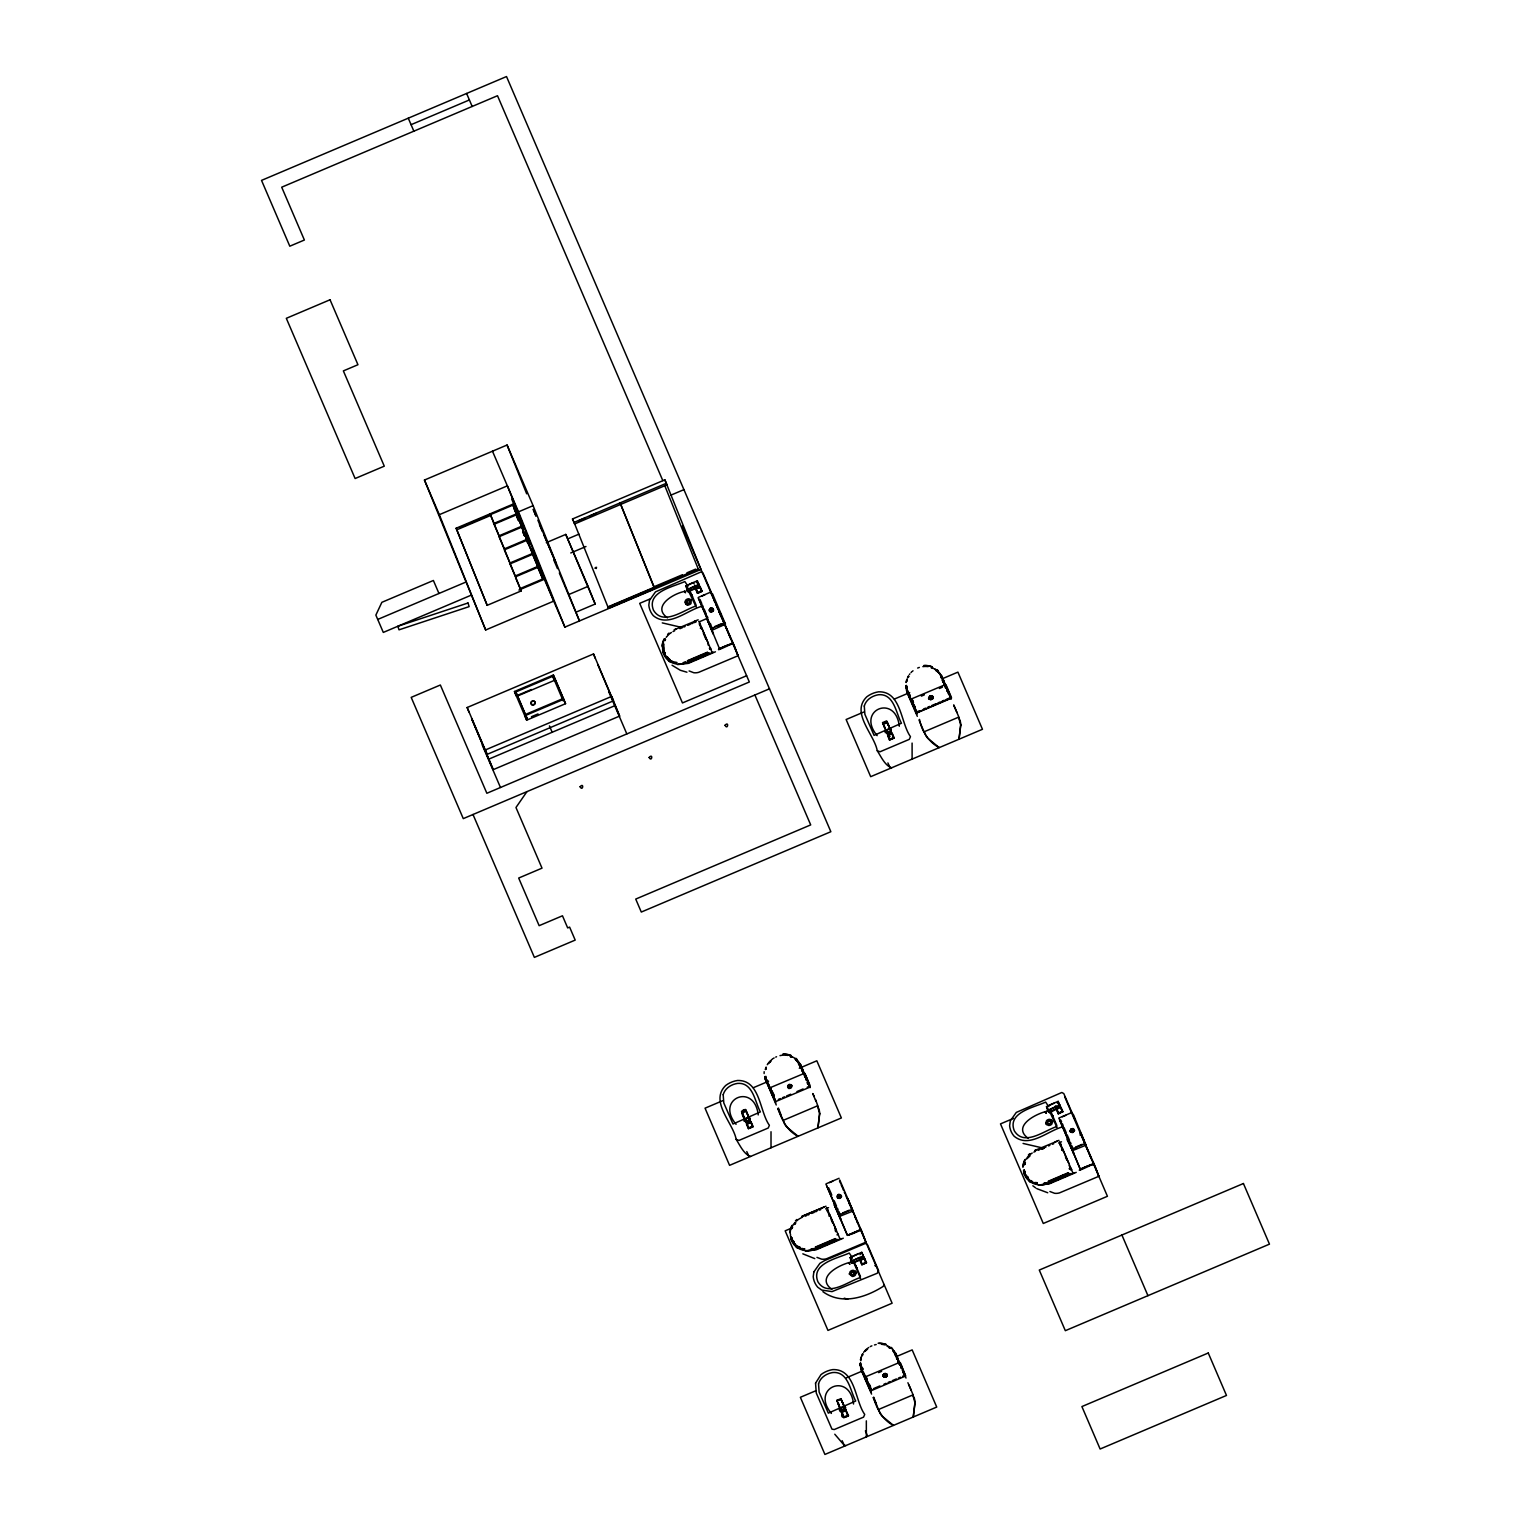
<?xml version="1.0" encoding="UTF-8"?>
<svg xmlns="http://www.w3.org/2000/svg" width="1531" height="1531" viewBox="0 0 1531 1531"><rect width="100%" height="100%" fill="white"/><g stroke="black" fill="none" stroke-linecap="round" stroke-linejoin="round"><path stroke-width="1.5" d="M791.68 1087.067L790.073 1088.33L788.14 1087.68A2.277 2.029 -21.9 0 1 787.7 1086.627L788.561 1084.809A2.086 1.875 -21.9 0 1 789.556 1084.388L791.489 1085.02A2.277 2.029 -21.9 0 1 791.929 1086.072L791.604 1085.402M883.234 1376.426L883.176 1376.312A2.277 2.029 -21.9 0 1 883.023 1375.737L883.904 1373.919A2.086 1.875 -21.9 0 1 885.052 1373.479L886.832 1374.13A2.277 2.029 -21.9 0 1 887.272 1375.182L887.157 1375.757A2.086 1.856 -21.9 0 0 887.253 1375.106M932.934 696.969L932.934 697.447A2.086 1.856 -21.9 0 0 932.609 696.739C934.063 694.634 928.915 702.27 930.14 695.859M713.331 610.601L709.925 611.577L711.571 611.96A2.277 2.029 -21.9 0 0 712.738 611.462L713.523 610.352A2.086 1.856 -21.9 0 0 713.503 609.682L712.929 608.572M841.552 1196.706A2.048 1.837 -21.9 0 0 841.418 1196.036L841.112 1195.424M1074.398 1130.471L1074.111 1131.198M712.929 609.663C715.302 607.807 705.351 610.065 712.566 611.137C713.81 605.855 707.418 610.678 710.595 608.4M764.122 1073.537L764.16 1071.7M791.316 1086.321C793.364 1087.89 782.705 1085.154 791.259 1085.709M838.739 1194.697L837.534 1196.898L838.969 1198.027L840.997 1195.998L838.376 1194.754L840.519 1194.735M932.36 697.332L931.556 696.127L932.379 697.103M1073.461 1129.974C1074.532 1130.892 1073.231 1127.792 1070.781 1129.744C1075.106 1136.366 1070.207 1124.443 1074.379 1130.05A2.048 1.837 -21.9 0 1 1074.513 1130.854M772.39 1090.971L772.313 1091.947M886.774 1374.245L886.43 1373.919A2.698 2.354 -21.9 0 1 883.942 1375.527L883.062 1375.163A2.622 2.335 -21.9 0 0 886.181 1374.398L887.234 1375.737M840.787 1196.094L840.787 1196.515M662.1 646.752L662.119 646.044A19.061 17.013 -21.9 0 1 664.148 639.02M789.939 1233.182L789.958 1232.455A19.061 17.013 -21.9 0 1 792.005 1225.451M1022.899 1167.311L1022.919 1166.584A19.061 17.013 -21.9 0 1 1024.966 1159.579M840.002 1400.138L838.261 1399.927M851.025 1262.022L851.064 1260.97L852.001 1261.85M1047.281 1111.008L1048.792 1111.812M1047.529 1111.066L1048.735 1110.205A27.367 12.344 -23.2 0 1 1055.28 1106.99L1059.72 1104.999C1060.734 1106.569 1055.739 1109.343 1055.452 1106.951A33.72 15.195 -23.2 0 0 1048.046 1110.358L1048.505 1110.721M686.424 602.238L686.941 600.918M687.744 590.258L686.673 589.473M690.213 601.511L689.964 603.195M849.361 1274.003L850.126 1271.668A3.655 3.253 -21.9 0 1 853.36 1270.347L855.58 1271.362M851.332 1272.433L851.408 1274.883M851.083 1274.117L851.504 1272.873A1.99 1.78 -21.9 0 1 853.245 1272.127L854.126 1272.414M852.403 1262.405L851.6 1262.443M854.604 1273.007L854.279 1274.347A2.105 1.875 -21.9 0 1 852.423 1275.132L850.892 1273.677M856.173 1272.739L855.389 1275.074A3.655 3.253 -21.9 0 1 852.174 1276.433L849.341 1273.964M1045.769 1123.046L1046.534 1120.711A3.655 3.253 -21.9 0 1 1049.768 1119.352L1052.601 1121.821M1047.491 1123.18L1047.912 1121.917A1.99 1.78 -21.9 0 1 1049.673 1121.19L1051.165 1122.931M1052.582 1121.783L1051.797 1124.118A3.655 3.253 -21.9 0 1 1048.563 1125.438L1046.362 1124.424M675.783 662.349L673.927 661.947M885.645 1377.268L887.042 1376.139L883.923 1377.173A2.163 1.933 -21.9 0 1 883.33 1376.025L884.382 1373.785L886.526 1373.977M932.207 698.193C933.738 700.49 926.389 696.299 931.747 696.72A2.603 2.335 -21.9 0 1 929.528 697.619L930.542 696.05L932.341 697.103M884.822 1374.36L885.856 1373.862M931.633 696.796L930.14 696.107L929.642 697.715A2.698 2.354 -21.9 0 0 932.302 696.069L932.417 696.318A2.277 2.029 -21.9 0 1 933.03 697.409M663.555 646.293L664.454 654.675M711.437 608.151L712.834 608.419L710.824 608.305M839.16 1194.601L840.481 1194.792M841.246 1197.089L840.596 1197.893A2.277 2.029 -21.9 0 1 839.409 1198.39L840.596 1196.917M709.599 609.319L709.255 610.142A2.086 1.875 -21.9 0 0 709.638 611.309L710.212 611.615M789.919 1087.067C791.412 1089.536 786.934 1084.924 791.01 1084.733A2.698 2.354 -21.9 0 1 787.604 1086.264M930.465 696.318L929.26 697.562L931.594 696.088M1073.671 1129.821L1071.489 1128.806L1070.054 1130.701A2.086 1.875 -21.9 0 0 1070.456 1131.868L1072.37 1132.519A2.277 2.029 -21.9 0 0 1073.537 1132.021L1072.14 1132.27L1073.748 1130.548M789.537 1087.622L788.465 1085.422L791.221 1085.67M886.621 1375.106L885.339 1376.771L883.559 1376.139L886.047 1376.79L886.87 1375.336L885.09 1376.809L883.502 1375.489L884.669 1373.919L886.43 1374.494M594.908 568.135C599.099 569.264 593.301 567.274 596.612 567.331M788.35 1087.89L788.446 1085.077L791.087 1084.809M839.218 1197.548L840.079 1197.433M1072.236 1131.62L1073.614 1130.758M789.192 1087.527L788.637 1085.249L791.163 1085.46M930.159 696.165L928.877 697.811L929.642 696.127A2.086 1.875 -21.9 0 1 930.81 695.686L931.862 695.84L930.216 695.954M885.511 1373.479L883.464 1375.584L885.243 1373.843M839.084 1197.682C835.256 1197.165 840.117 1192.783 840.787 1195.883M1073.384 1131.16L1070.571 1130.835L1071.815 1131.868M788.522 1087.201C791.699 1083.125 789.154 1084.752 788.695 1086.091M883.521 1375.049L884.88 1373.728L884.019 1375.202M840.959 1220.379L834.376 1204.859L841.246 1219.958M1073.92 1154.527L1067.585 1138.681M711.303 611.845L711.417 610.869A2.718 2.43 -21.9 0 0 710.499 608.879L712.393 608.687M1058.974 1118.185L1080.216 1169.186L1093.842 1163.426M709.37 609.568L709.791 611.386M840.136 1194.984L837.419 1195.577L838.184 1198.027M884.478 1374.206L883.368 1374.742M1070.743 1129.208L1070.303 1131.352M841.151 1197.07L837.916 1198.103L839.084 1198.409M712.374 610.907L710.671 611.252L712.929 610.084M919.519 719.398C921.509 730.689 928.59 742.095 939.211 747.606L927.748 738.267A86.348 38.926 -23.2 0 1 925.623 735.148L924.418 731.665L958.865 717.063L953.66 704.93L956.99 712.508M771.012 1131.734L771.012 1147.772M912.093 743.071L912.112 759.108M866.335 1420.845L866.355 1436.882M810.071 1087.201L807.698 1081.422M865.972 1378.78L871.445 1390.588L905.701 1375.986L900.898 1364.178M790.092 1088.216L791.049 1087.795M932.073 699.169L930.006 699.533L931.192 699.533M884.038 1377.096L885.932 1377.211M1074.169 1129.534L1071.987 1128.959M931.001 699.648L932.8 698.347M805.555 1075.068L810.243 1087.01L775.911 1101.497L770.667 1089.861M712.451 593.722L725.503 624.131L712.432 630.083L698.921 599.042M826.625 1185.74L839.734 1216.322L853.092 1211.002L839.734 1179.923M839.045 1194.295A2.277 2.029 -21.9 0 0 837.859 1194.792L837.093 1196.687A2.086 1.875 -21.9 0 0 837.495 1197.74L837.974 1198.027M714.116 600.592L714.192 599.08M744.315 1121.457A3.655 3.253 -21.9 0 1 744.104 1119.85L744.774 1118.319M839.677 1408.156L839.466 1408.998A3.655 3.253 -21.9 0 0 840.691 1411.869L841.438 1412.252M841.246 1409.113L842.662 1411.41L845.016 1410.089A2.239 1.99 -21.9 0 0 844.021 1407.735L842.969 1407.563L844.021 1407.735M780.81 1114.472L778.437 1108.08M919.021 720.029L924.112 731.99M883.253 1375.029L883.904 1377.154L886.506 1375.891M711.264 608.496L709.772 609.95L710.939 611.309M685.008 601.702L685.735 600.152A3.655 3.253 -21.9 0 1 688.95 598.793L691.189 599.865M1048.352 1124.098L1048.831 1124.175A1.99 1.78 -21.9 0 0 1050.591 1123.314L1050.993 1122.491M1050.955 1122.988L1050.687 1121.304M777.882 1108.482C781.633 1119.161 786.972 1130.969 798.129 1136.289L786.666 1126.931A86.348 38.926 -23.2 0 1 784.523 1123.831L783.317 1120.328L817.765 1105.726L815.545 1099.507M873.416 1397.554C876.785 1408.635 882.488 1419.964 893.472 1425.399L881.99 1416.041A86.348 38.926 -23.2 0 1 879.866 1412.941L878.66 1409.439L913.108 1394.837L907.902 1382.723M887.176 730.727L888.42 733.636L890.774 732.296A2.239 1.99 -21.9 0 0 890.506 730.536M746.095 1119.41L747.339 1122.3L749.692 1120.979A2.239 1.99 -21.9 0 0 748.678 1118.644L747.74 1118.472M841.418 1408.501L841.093 1409.4A1.99 1.78 -21.9 0 0 841.782 1411.104M883.578 1374.915L883.731 1374.723A2.086 1.856 -21.9 0 0 883.31 1375.623M838.701 1197.663L837.993 1196.859M929.681 699.38L929.24 699.016A2.163 1.933 -21.9 0 1 929.087 698.232A2.086 1.856 -21.9 0 1 929.413 697.103M883.923 1377.173L883.54 1375.891M709.944 609.242L710.728 611.252L710.518 608.668M928.781 697.964L929.642 699.208M837.648 1196.744C838.873 1194.142 836.251 1198.027 838.969 1197.759M1073.116 1131.505L1070.877 1130.777M1073.537 1129.514C1069.174 1127.409 1071.566 1133.017 1070.667 1131.084M1070.839 1129.763L1073.097 1129.189M713.408 633.547L706.729 618.39L713.121 633.968M885.875 729.655L885.224 731.225A3.655 3.253 -21.9 0 0 885.396 732.775M837.84 1195.615L838.51 1194.678M889.186 735.588L890.066 736.488M690.041 602.353L689.792 602.755A1.99 1.78 -21.9 0 1 688.031 603.482L686.826 602.946M1051.032 1123.352L1050.764 1123.754A1.99 1.78 -21.9 0 1 1049.022 1124.481L1048.831 1124.041M526.951 791.623L515.966 807.507L542.012 868.154L518.684 878.048L539.142 925.681L562.47 915.787L567.676 927.92L569.609 927.097L575.197 940.091L534.376 957.392L473.002 814.492M1080.101 1135.141L1080.503 1133.61M873.761 1397.191L878.411 1409.611M706.614 617.72L719.608 649.01M834.452 1204.151L847.275 1235.058L851.293 1234.273L861.207 1230.082L847.485 1198.658M1059.643 1120.06L1072.772 1150.527L1086.053 1145.15L1073.25 1114.281M931.881 696.816L931.881 696.816A2.718 2.43 -21.9 0 1 928.743 697.619M708.126 645.01L708.145 643.9M790.838 1085.345L790.915 1084.58M839.562 1197.682L839.428 1197.644A2.718 2.43 -21.9 0 0 838.356 1195.309L839.466 1194.888M1071.011 1129.591L1071.336 1129.323A2.718 2.43 -21.9 0 1 1072.332 1131.639L1072.523 1131.83M711.724 628.342L724.814 622.83M777.92 1108.693L783.106 1120.022M807.622 1084.082L807.392 1082.666M709.159 652.838L706.269 654.215M837.017 1239.268L834.873 1240.263M1069.978 1173.397L1067.834 1174.392M667.593 634.389L669.047 633.049M795.45 1220.819L796.905 1219.48M1028.392 1154.948L1029.865 1153.609M1037.138 1182.64L1034.726 1182.506M851.81 1260.09L850.604 1259.802L852.097 1258.826M931.728 698.71L929.279 697.811L931.078 698.882M1066.992 1139.466L1074.207 1154.087M1070.877 1132.079L1072.006 1132.423M884.861 723.455L886.487 723.34M1080.427 1169.569L1067.662 1138.892M950.981 698.691L949.986 695.552M687.706 587.33C683.974 595.693 695.572 586.813 699.533 585.99L697.37 580.823L693.16 582.565A33.72 15.195 -23.2 0 0 685.677 586.182L687.725 590.354M1048.046 1110.358L1046.477 1106.741A33.72 15.195 -23.2 0 1 1053.96 1103.124L1058.17 1101.382L1062.284 1111.391L1058.38 1113.056L1056.734 1108.98L1049.558 1112.807L1047.548 1108.501M1048.544 1112.367L1060.332 1106.549M850.604 1259.802L852.135 1263.324L863.924 1257.506L861.762 1252.339L857.551 1254.08A33.72 15.195 -23.2 0 0 850.069 1257.678L851.982 1261.64M712.164 652.531L699.016 621.375M840.002 1238.943L826.74 1207.768M1072.963 1173.09L1059.586 1141.935M699.323 585.435L695.323 587.617L694.481 586.43A27.367 12.344 -23.2 0 0 688.031 589.588L687.4 589.913M863.714 1256.951L859.714 1259.114L858.872 1257.946A27.367 12.344 -23.2 0 0 852.423 1261.104L851.619 1261.314A33.72 15.195 -23.2 0 1 859.102 1257.697L863.312 1255.956M696.509 582.603L697.37 580.823M1057.328 1103.162L1058.17 1101.382M706.71 618.581L699.227 621.854M860.02 1254.616L861.762 1252.339M842.854 1409.305L841.725 1410.549L842.835 1410.797M700.356 628.342L701.581 628.476M828.979 1216.092L829.037 1214.638M835.658 1231.632L835.237 1230.159M852.384 1209.279L839.581 1214.772M1085.345 1143.427L1072.542 1148.901M694.155 583.809L693.084 582.775A27.367 12.344 -23.2 0 0 686.481 585.971L685.677 586.182M698.021 582.469L701.485 590.832L697.581 592.497L695.935 588.421L687.744 591.827M694.232 621.375L698.155 619.806M707.303 654.675L688.127 662.866M825.994 1206.217L801.957 1216.284M1055.05 1141.935L1058.954 1140.365M675.956 629.069L674.118 629.853L696.241 620.687M1034.918 1150.413L1057.041 1141.246M835.141 1241.086L815.985 1249.277L807.411 1250.693A18.87 16.841 -21.9 0 1 790.8 1238.043M1068.102 1175.234L1048.946 1183.425M698.423 597.358L711.245 591.885M707.456 652.168L687.4 660.722M707.628 652.55L687.553 661.105M690.06 661.966L713.255 652.129M715.436 651.804L688.318 663.382L677.525 664.588M826.262 1183.769L839.084 1178.296M802.033 1216.399L824.08 1207.098M1059.222 1117.917L1072.044 1112.444M1034.994 1150.527L1036.812 1149.743M835.294 1238.579L815.258 1247.133M835.467 1238.962L815.411 1247.535M841.093 1238.541L815.889 1249.239M843.275 1238.215L816.176 1249.794L805.363 1251.018M1068.255 1172.727L1048.218 1181.281M1068.427 1173.11L1048.371 1181.664M1074.054 1172.689L1048.85 1183.367L1040.372 1184.841A18.87 16.841 -21.9 0 1 1023.512 1170.603M1076.236 1172.363L1049.137 1183.941L1038.324 1185.147M411.074 124.681L469.385 99.955M485.671 629.987L439.32 514.684L507.373 485.844L553.724 601.128L485.671 629.987L424.451 480.045L507.067 445.023L533.113 505.651L579.464 620.935L559.332 572.958M487.183 605.338L456.812 529.803L490.839 515.373L490.169 513.823L521.21 590.909L487.183 605.338L456.142 528.233L514.473 503.508L512.617 499.183M460.41 527.372L513.038 505.058L542.759 579.005L520.827 588.287M573.111 520.502L572.498 518.971L664.856 479.835L700.968 569.436L564.882 627.117L518.531 511.832L533.113 505.651M494.341 524.176L516.885 514.627M499.336 536.615L521.899 527.066M504.618 549.744L527.162 540.175M573.991 522.435L666.349 483.298M578.584 520.751L585.186 517.956M589.569 516.081L596.171 513.287M620.151 503.125L654.005 586.775M546.318 542.644L565.762 534.415L588.076 586.373L595.176 604.037L575.733 612.285M377.717 619.443L465.213 582.354M568.001 538.778L578.948 534.147M670.731 495.221L683.936 489.633M510.263 563.81L532.826 554.241M471.012 595.253L383.305 632.418L375.861 615.098L381.87 602.315L433.388 580.479L438.957 593.473M570.776 552.959L585.971 546.51M515.488 576.823L538.051 567.255M518.913 590.047L544.845 579.043M568.633 594.602L588.076 586.373M682.482 574.718L653.871 586.832L654.617 588.574L608.439 608.132L607.903 606.888L654.081 587.33M686.883 572.843L695.686 569.111M698.251 569.054L608.056 607.271L573.819 521.746M650.388 598.812L639.69 603.348L682.462 702.94L746.63 675.726M686.06 591.196C674.98 592.44 650.886 606.18 667.497 617.873M695.533 588.803L700.222 586.813L702.117 591.272L697.428 593.263L695.629 589.071L700.222 586.813M701.696 596.152L704.911 594.793M702.365 606.18C687.285 609.778 668.683 628.38 653.316 615.673A23.214 20.726 -21.9 0 1 648.819 605.185L649.488 600.343L655.498 591.865L701.007 571.924L702.997 573.015L713.255 596.899M468.926 711.934L467.146 707.513L593.511 653.948L615.347 705.485L619.615 716.087L493.231 769.653L471.625 718.632L493.231 769.653M514.473 691.495L553.361 675.018L565.551 703.686L526.664 720.163L514.473 691.495L516.253 695.916L531.372 689.505M515.813 691.955L527.123 718.556L515.813 691.955L552.748 676.3L563.178 700.834M517.459 696.031L554.394 680.376L552.748 676.3M679.936 628.686L682.539 627.576M683.84 627.04L685.142 626.485M687.744 625.375L690.347 624.265M691.668 623.71L692.969 623.155M694.27 622.619L695.973 622.045M699.112 623.883L700.069 623.481L699.552 624.992M714.766 626.562L721.178 623.844M718.46 626.466L724.297 623.997L723.761 622.677M525.477 714.46L562.432 698.806M563.772 699.265L524.884 715.743L526.664 720.163M531.468 716.699L537.993 713.944M709.351 648.302L710.499 647.804M709.791 649.393L710.958 648.914M687.821 661.048L689.122 660.493M688.031 661.947L690.634 660.856M693.237 659.746L694.538 659.191M695.84 658.636L702.365 655.88M703.667 655.325L704.968 654.77M719.436 612.285L733.158 643.135C702.117 658.464 729.349 641.527 733.751 644.589M487.145 754.362L613.529 700.796L611.749 696.375L485.365 749.941L487.145 754.362L467.146 707.513M488.982 759.051L615.347 705.485M736.526 651.651L738.038 655.746L698.729 672.32A11.253 10.047 -21.9 0 1 693.754 672.721L689.103 670.942M769.481 688.816L463.281 818.626L411.188 697.37L440.354 685.008L486.858 793.269L749.329 682.003L682.367 526.128M863.656 712.087L846.126 719.513L870.68 776.676L982.462 729.292L957.908 672.128L942.579 678.635M894.353 699.074L909.701 692.567M911.309 698.997L945.469 684.568M921.375 696.127L924.38 694.844M939.383 688.491L942.388 687.208M883.406 724.527L882.583 722.613L886.64 720.89L890.009 728.775L885.932 730.498L883.33 724.316L884.612 727.321M917.375 711.647L919.442 710.767M923.557 709.025L925.623 708.145M927.69 707.284L929.757 706.403M931.805 705.523L935.939 703.782M938.005 702.901L940.053 702.04M942.12 701.16L944.187 700.279M946.254 699.418L950.368 697.658L949.852 696.337M891.004 731.11C890.851 735.186 882.315 732.966 891.042 731.091L890.353 729.579M890.449 729.962L893.568 737.54L889.607 739.224L887.655 734.363L891.635 732.679L887.827 723.608M887.597 735.55L892.305 733.54L894.2 737.98L889.492 739.99L887.712 735.799M722.575 1100.751L705.045 1108.176L729.579 1165.34L841.38 1117.955L816.827 1060.792L799.297 1068.236M753.252 1087.737L768.6 1081.25M770.227 1087.68L804.636 1073.212M749.271 1118.262C750.63 1130.222 735.339 1109.65 745.559 1109.554L747.434 1113.917M749.348 1118.644L752.486 1126.204L748.525 1127.888L742.229 1112.98L746.209 1111.295L747.855 1115.18M778.341 1099.449L780.408 1098.569M782.475 1097.708L784.542 1096.828M786.59 1095.947L790.723 1094.206M796.905 1091.584L803.105 1088.962M807.22 1087.201L809.287 1086.34M746.573 1123.046L750.534 1121.362L747.779 1114.951M746.516 1124.213L751.223 1122.223L753.118 1126.663L748.41 1128.653L746.611 1124.481L751.223 1122.223M829.553 1182.583L832.749 1181.224M1013.331 1118.453L1000.489 1123.888L1043.281 1223.48L1107.43 1196.285L1064.657 1096.694M1048.926 1110.874C1038.152 1112.444 1010.843 1125.725 1028.296 1138.432M805.172 1216.207L806.473 1215.652M807.775 1215.097L809.076 1214.561M811.679 1213.451L814.281 1212.341M815.602 1211.787L816.903 1211.232M819.506 1210.141L820.807 1209.586M826.951 1210.313L827.907 1209.911L827.391 1211.404M1058.246 1113.822L1062.82 1111.563L1058.246 1113.822L1056.333 1109.363L1061.021 1107.372L1062.916 1111.831M791.604 1228.111L785.173 1230.828L827.965 1330.42L892.114 1303.225L854.91 1216.628M1062.514 1116.711L1065.71 1115.353M842.605 1212.992L849.016 1210.275M1063.165 1126.739C1048.084 1130.337 1029.483 1148.939 1014.134 1136.232A23.214 20.726 -21.9 0 1 1009.618 1125.744L1010.288 1120.903L1016.297 1112.425L1061.806 1092.483L1063.796 1093.574L1074.992 1119.639M836.979 1234.847L838.356 1234.235M1038.133 1150.355L1039.434 1149.8M1040.736 1149.245L1043.338 1148.135M1044.64 1147.58L1045.941 1147.044M1048.544 1145.934L1049.864 1145.379M1052.467 1144.269L1053.768 1143.714M1042.305 1149.169L1043.606 1148.633M819.544 1245.832L820.827 1245.277M1059.911 1144.442L1060.868 1144.04L1060.351 1145.552M819.602 1246.732L822.128 1245.66M827.257 1243.478L829.764 1242.426M817.171 1247.822L818.473 1247.267M819.774 1246.712L822.377 1245.602M824.998 1244.512L826.3 1243.957M827.601 1243.402L834.108 1240.646M835.409 1240.091L836.73 1239.536M1075.566 1147.121L1081.977 1144.403M1073.442 1149.494L1076.35 1148.269M864.364 1238.062L865.895 1242.177L826.568 1258.75A11.253 10.047 -21.9 0 1 821.592 1259.152L816.942 1257.372M1069.097 1168.746L1070.628 1168.918M1069.939 1168.976L1071.317 1168.364M852.518 1261.831C841.725 1263.4 814.415 1276.682 831.888 1289.389M1070.59 1169.952L1071.757 1169.473M859.924 1260.3L864.613 1258.329L866.508 1262.769L861.819 1264.759L860.02 1260.568L864.613 1258.329M1062.725 1175.33L1064.026 1174.775M1052.486 1179.961L1053.787 1179.425M1062.801 1175.597L1064.083 1175.043M1052.562 1180.86L1055.089 1179.789M1058.533 1178.085L1057.175 1178.143M1060.217 1177.626L1065.27 1175.483M1050.132 1181.951L1051.433 1181.415M1052.735 1180.86L1055.337 1179.75M1056.639 1179.195L1059.261 1178.085M1060.562 1177.55L1067.069 1174.775M1068.37 1174.22L1069.671 1173.665M1080.235 1132.844L1093.957 1163.694C1062.935 1179.023 1090.149 1162.086 1094.55 1165.148M860.441 1260.472L861.972 1264.013L865.876 1262.348L862.412 1253.966M1097.325 1172.21L1098.837 1176.306L1059.529 1192.879A11.253 10.047 -21.9 0 1 1054.553 1193.281L1049.902 1191.501M815.717 1390.799L800.369 1397.286L824.922 1454.45L936.723 1407.066L912.17 1349.902L896.822 1356.409M846.413 1377.785L861.742 1371.278M865.57 1376.79L899.711 1362.36M878.622 1372.618L881.626 1371.355M837.668 1402.319L836.825 1400.387L840.902 1398.664L845.686 1409.86C840.06 1417.821 836.022 1394.971 839.237 1405.956M873.684 1388.56L879.866 1385.938M883.999 1384.177L886.066 1383.316M888.114 1382.436L890.181 1381.555M892.248 1380.694L896.381 1378.933M898.429 1378.072L900.496 1377.192M902.563 1376.312L904.63 1375.45L904.094 1374.111M841.227 1410.587L845.284 1408.864M842.356 1413.515L843.868 1416.998L847.83 1415.314L844.691 1407.755M843.753 1417.763C856.499 1411.104 839.428 1422.911 841.954 1413.591M825.592 1208.897L828.539 1207.653M1058.553 1143.045L1061.5 1141.801M698.921 584.44L694.71 586.182A33.72 15.195 -23.2 0 0 687.228 589.799M689.658 662.138L679.573 664.282A18.87 16.841 -21.9 0 1 662.636 647.67A19.386 17.319 -21.9 0 1 663.478 643.805M1061.748 1150.298L1061.672 1148.728M1054.093 1103.392L1053.73 1103.373A27.367 12.344 -23.2 0 0 1047.281 1106.53L1046.477 1106.741M857.685 1254.348L857.322 1254.329A27.367 12.344 -23.2 0 0 850.872 1257.487L850.069 1257.697M946.101 686.156L951.44 698.193L917.203 712.795L910.83 698.519M870.718 1391.067L861.475 1369.346M683.324 662.636L685.601 662.119M1044.123 1183.176L1046.419 1182.678M811.162 1249.047L813.459 1248.531M891.635 767.797C885.109 765.749 880.957 756.525 877.263 750.745C874.258 734.191 850.375 712.814 866.776 696.816A23.214 20.726 -21.9 0 1 878.564 691.821C901.453 691.093 900.553 723.015 910.486 736.66L909.299 739.358L880.057 751.759L877.263 750.745M750.534 1156.46C744.028 1154.412 739.875 1145.207 736.181 1139.408C733.177 1122.855 709.293 1101.478 725.694 1085.479A23.214 20.726 -21.9 0 1 737.464 1080.484C760.371 1079.757 759.472 1111.678 769.404 1125.323L768.218 1128.022L738.956 1140.423L736.181 1139.408M845.878 1445.57L844.251 1445.302L834.778 1434.222M683.343 662.732L685.658 662.272M1044.142 1183.291L1046.458 1182.831M811.181 1249.162L813.497 1248.703M688.127 590.315L696.222 607.022M950.253 696.624L946.809 688.012M809.153 1085.307L807.928 1081.881M683.477 664.09L678.654 664.263M1044.276 1184.65L1039.453 1184.822M811.315 1250.502L806.493 1250.674M842.949 1411.104L841.61 1410.663A1.99 1.78 -21.9 0 1 840.94 1409.094M923.863 665.468L924.724 665.468A19.061 17.013 -21.9 0 1 932.188 666.789M782.762 1054.132L783.623 1054.132A19.061 17.013 -21.9 0 1 791.106 1055.471M878.105 1343.242L878.966 1343.242A19.061 17.013 -21.9 0 1 886.43 1344.582M822.874 1291.666C841.591 1305.273 865.359 1297.676 883.157 1286.423L884.095 1284.566M815.889 1101.172L812.77 1093.574L814.32 1096.655M929.604 698.844L929.642 697.715M883.712 1375.489L883.483 1375.546M873.225 1397.592L876.153 1403.583M874.871 1265.563L876.268 1266.328M688.682 600.19L689.888 600.745M686.902 604.726L687.763 604.879A3.655 3.253 -21.9 0 0 690.998 603.558L691.17 599.808M687.783 604.917L686.156 604.381M1049.481 1120.749L1051.032 1121.649M851.944 1275.055L852.614 1275.438A1.99 1.78 -21.9 0 0 854.355 1274.691L854.279 1272.242M680.989 627.27L662.272 622.887M1044.142 1148.307L1023.072 1143.446M686.941 672.205L680.357 670.291L672.052 665.239M1047.74 1192.764L1036.851 1188.668M814.779 1258.616L802.818 1253.832M888.918 728.354L890.506 728.967A3.655 3.253 -21.9 0 1 891.099 729.502M747.836 1117.037L749.405 1117.611A3.655 3.253 -21.9 0 1 750.037 1118.204M844.002 1406.319L844.768 1406.759A3.655 3.253 -21.9 0 1 845.782 1408.022M842.643 1411.41L841.572 1410.778M801.766 1248.377L803.622 1248.875M1049.347 1110.798L1057.022 1127.582M844.27 1298.192L847.715 1299.264M1047.032 1108.846L1048.046 1109.286M852.135 1263.324L860.326 1259.917L861.972 1264.013M689.141 600.267L690.385 601.951M689.735 600.898L688.854 600.63A1.99 1.78 -21.9 0 0 687.113 601.377L688.223 603.941A1.99 1.78 -21.9 0 0 689.964 603.195M1050.63 1119.544L1051.988 1120.424M854.03 1271.936L853.111 1271.649L854.776 1273.448M852.135 1275.361L851.159 1274.558M870.335 1387.316L869.378 1385.899M697.504 583.311L698.787 584.498L697.466 586.794L694.634 585.301M1058.323 1103.87L1059.586 1105.038L1058.265 1107.353L1055.433 1105.86M719.417 648.627L733.024 642.867M916.744 712.7L951.536 697.772M1032.851 1185.798L1035.779 1187.979M668.454 660.818L669.812 661.832M1029.272 1181.377L1030.612 1182.391M796.311 1247.248L797.67 1248.243M1047.434 1110.721L1047.759 1111.142M743.224 1111.717L743.128 1110.492L744.678 1110.683M684.95 602.449L686.175 604.42M1047.816 1123.945L1048.142 1124.213M859.255 1257.659L862.68 1257.717L862.719 1255.248M936.953 669.602L938.292 670.846M795.871 1058.285L797.211 1059.529M891.214 1347.395L892.554 1348.62M893.205 1350.265L893.549 1350.629A20.496 18.295 -21.9 0 1 896.286 1354.686L897.013 1356.332M1070.226 1131.524L1071.011 1132.175A2.048 1.837 -21.9 0 1 1070.59 1131.753M890.009 767.529L887.903 762.916M748.908 1156.192L746.803 1151.599M844.251 1445.302L842.146 1440.709M1046.381 1124.462L1045.75 1123.008M687.017 603.386L686.5 602.181M855.561 1271.323L856.173 1272.778M947.861 691.093L941.45 676.281A20.649 18.391 -21.2 0 0 938.771 672.779A19.788 17.645 -21.9 0 0 937.929 671.994M895.271 1353.978L900.151 1365.288M916.036 710.862L911.098 699.476M774.935 1099.545L770.016 1088.139M870.278 1388.655L865.359 1377.249M907.711 693.179L906.543 689.926M888.497 725.388L887.291 722.632L888.573 725.637M1060.275 1144.767L1062.878 1150.834M849.762 1203.691L847.925 1199.137M766.629 1081.843L766.074 1080.522L775.777 1102.894M914.562 708.93L905.874 686.5M773.48 1097.593L765.309 1078.743M861.915 1371.221L860.116 1364.274M747.492 1114.3L746.209 1111.295M845.686 1409.86L841.533 1400.406L845.878 1410.472L841.916 1412.156L838.012 1403.104M941.393 675.286L943.842 681.084M907.232 691.553L914.275 707.781M907.003 691.801L916.878 714.212M917.318 716.317L906.85 692.165L905.816 685.601M886.985 721.675L887.463 722.823M886.947 732.832L886.296 731.301M800.292 1063.949L802.742 1069.767M799.967 1063.949L801.938 1068.523M908.916 1384.943L911.232 1390.282M895.635 1353.06L898.085 1358.877M895.31 1353.06L899.998 1364.044M773.174 1096.445L765.443 1078.59M776.236 1104.98L765.213 1078.838M867.024 1382.091L868.517 1385.555M868.096 1385.498L860.786 1367.7M871.12 1392.004L861.417 1369.633M871.579 1394.09L861.092 1369.939L860.058 1363.394M746.382 1111.487L745.559 1109.573M882.583 722.613L884.459 726.957M743.377 1115.64L741.502 1111.276M743.817 1116.635L744.851 1119.161L748.908 1117.439L748.334 1116.022M839.16 1405.745L840.194 1408.271L844.251 1406.549L843.6 1404.96M838.701 1404.75L836.825 1400.387M946.77 687.591L947.995 690.462M941.508 677.372L941.01 676.204A18.391 16.42 -21.9 0 0 940.8 675.401M942.464 679.63L943.517 682.003M943.957 683.113L945.01 685.486M946.502 688.548L945.373 685.945L945.909 687.266M946.943 690.079L947.498 691.304M948.435 693.562L948.99 694.787L946.636 689.256M941.584 677.927L941.087 676.779A18.2 16.248 -21.9 0 0 940.838 675.994M942.56 680.223L943.555 682.52M943.708 682.922L944.723 685.314M945.526 687.094L946.005 688.242M947 690.538L947.498 691.687M940.742 676.759L941.24 677.908M942.216 680.204L943.211 682.501M943.689 683.649L944.187 684.797M945.182 687.094L945.68 688.242M913.49 702.538L912.38 699.935L912.916 701.255M909.452 694.098L909.95 695.246M911.423 698.691L911.921 699.839M912.916 702.136L913.395 703.284M914.39 705.561L914.887 706.71M907.749 690.902L908.725 693.199M909.223 694.347L910.409 697.16M911.194 698.94L911.691 700.088M912.38 701.753L915.098 707.781M907.826 691.553L910.39 697.428M1121.917 1235.039L1147.944 1295.666M899.309 726.249C895.635 693.313 855.752 710.116 877.148 735.645M1062.284 1111.391L1058.82 1103.028M1056.868 1109.516L1058.38 1113.056M1060.811 1120.099L1061.595 1121.936M1062.38 1123.773L1063.184 1125.61M1063.968 1127.448L1066.342 1132.959M1067.126 1134.796L1067.911 1136.634M1068.313 1137.476L1069.48 1140.308M1070.284 1142.145L1071.068 1143.982M1071.853 1145.82L1072.638 1147.657M892.075 734.057L893.568 737.54M1048.754 1106.683L1045.635 1102.09C1034.535 1107.315 1006.9 1112.348 1014.307 1130.816C1024.067 1146.872 1044.486 1130.548 1056.218 1126.759L1056.849 1125.534L1050.553 1110.874M883.751 725.33L887.655 734.363M889.607 739.224L886.468 731.646M1062.265 1148.078L1068.849 1163.407M1065.423 1156.766L1066.763 1159.905M1069.155 1165.455L1070.628 1168.861M664.856 479.835L666.961 484.81L574.603 523.966L572.498 518.971M662.827 480.638L497.498 95.726L281.704 187.203L304.382 240.023L289.799 246.204L261.533 180.39L506.512 76.55L830.855 831.716L641.298 912.055L635.729 899.08L810.703 824.903L754.898 694.997M712.451 596.439L713.255 598.277M714.039 600.114L714.824 601.951M715.609 603.788L716.412 605.625M717.197 607.463L717.982 609.3M718.766 611.137L719.57 612.974M720.355 614.811L721.139 616.649M723.512 622.16L724.297 623.997M701.485 590.832L699.973 587.311L696.05 588.957L697.581 592.497M700.011 599.54L701.772 603.558M702.365 605.051L703.169 606.888M704.069 608.917L705.217 611.577M705.523 612.4L706.327 614.237M707.111 616.074L707.896 617.912M710.269 623.423L711.054 625.26M711.838 627.098L712.642 628.935L712.106 627.614M698.174 597.856L711.245 628.188M687.955 586.143L684.835 581.531C673.736 586.756 646.101 591.789 653.507 610.257C663.267 626.313 683.687 609.989 695.418 606.199L696.05 604.975L689.754 590.315M701.466 627.519L708.049 642.848M700.815 627.308L699.801 625.031M703.361 633.241L705.963 639.346M466.611 93.468L472.18 106.462M408.279 118.193L413.848 131.168M805.689 1076.274L806.914 1079.125M802.416 1070.686L799.928 1064.887A18.391 16.42 -21.9 0 0 795.661 1058.935M802.876 1071.777L803.928 1074.169M805.363 1077.594L804.292 1074.609L804.828 1075.949M805.861 1078.743L806.416 1079.967M807.354 1082.226L808.751 1085.001M799.986 1065.442L800.981 1067.739M801.479 1068.887L802.455 1071.183L800.464 1065.959A18.391 16.42 -21.9 0 0 800.158 1065.174M802.952 1072.332L803.45 1073.48M804.426 1075.776L804.923 1076.925M805.918 1079.221L806.397 1080.369M807.469 1082.895L807.909 1083.814M800.139 1066.59L800.636 1067.739M801.632 1070.035L802.11 1071.183M595.176 604.037L565.762 534.415M839.505 1181.013L840.308 1182.851M841.093 1184.688L842.433 1187.712M842.662 1188.362L843.466 1190.199M844.251 1192.037L845.035 1193.874M845.82 1195.711L847.026 1198.409M847.409 1199.385L848.193 1201.223M848.978 1203.06L849.782 1204.897M850.26 1205.796L853.054 1212.303M864.364 1258.807L865.876 1262.348M828.635 1187.807L830.759 1192.649M831.008 1193.319L831.792 1195.156M834.165 1200.668L836.538 1206.179M837.323 1208.016L838.108 1209.854M838.797 1211.365L839.945 1214.045M826.013 1184.286L839.084 1214.619M834.395 1205.088L847.466 1235.44M536.003 515.794L533.209 509.306L535.831 515.966M537.859 520.119L556.212 563.695L544.117 535.544M901.013 1365.384L902.257 1368.236M539.467 524.712L542.261 531.219M896.267 1356.313L897.262 1358.629M899.75 1364.427L897.759 1359.796L899.405 1364.485M900.745 1366.762L901.242 1367.91M902.391 1370.245L903.501 1372.848M897.3 1359.145L895.329 1354.552A18.2 16.248 -21.9 0 0 895.08 1353.787M900.745 1367.183L901.242 1368.331M902.697 1371.336L903.194 1372.503M553.763 559.963L557.475 568.633M894.984 1354.552L895.482 1355.7M896.477 1357.997L896.955 1359.145M897.951 1361.423L898.927 1363.719M619.615 716.087L597.989 665.066M852.346 1257.64L849.227 1253.047C838.127 1258.252 810.492 1263.286 817.898 1281.772C827.659 1297.829 848.078 1281.485 859.81 1277.715L860.441 1276.471L854.145 1261.831M608.611 691.495L626.83 733.923M853.571 1262.156L860.613 1278.538M829.324 1213.949L835.888 1229.259M827.372 1210.772L828.654 1213.739M831.199 1219.671L832.615 1222.982M834.988 1228.532L836.29 1231.536M772.944 1092.522L774.074 1095.258M767.375 1080.465L767.873 1081.613M770.342 1087.354L770.839 1088.503M773.289 1094.244L773.787 1095.392M766.648 1079.585L767.643 1081.881M768.619 1084.178L769.117 1085.326M770.112 1087.603L771.088 1089.9M771.299 1090.416L774.054 1096.789M766.744 1080.235L767.797 1082.608M768.734 1084.867L769.289 1086.091M769.749 1087.201L770.801 1089.574M771.241 1090.684L772.294 1093.057M772.734 1094.167L773.787 1096.54M492.484 451.205L518.531 511.832M543.907 576.881L531.812 548.749L538.835 566.489M512.847 505.153L516.559 513.823L494.015 523.391L490.303 514.722M514.129 508.943L521.573 526.262L499.01 535.831L493.441 522.837M539.773 568.652L564.882 627.117M516.942 516.368L518.798 520.693M521.267 526.396L526.836 539.39L504.292 548.94L498.704 535.965M523.2 531.793L525.056 536.137M526.3 539.084L532.501 553.457L509.938 563.006L504.369 550.031M522.856 531.831L524.712 536.156M525.956 539.123L527.812 543.448M532.156 553.476L537.725 566.47L515.182 576.02L509.593 563.044M538.108 568.173L542.759 579.005M758.228 1114.912C754.553 1081.977 714.652 1098.78 736.067 1124.309M869.397 1384.235L870.507 1386.837L870.067 1385.938M862.221 1368.427L862.719 1369.575M865.187 1375.316L865.685 1376.465M866.469 1378.761L869.34 1385.574M861.647 1368.236L862.642 1370.551M863.465 1372.14L864.46 1374.417M864.575 1375.144L865.934 1377.862M866.068 1378.627L867.407 1381.306M868.058 1383.278L869.072 1385.593M869.531 1386.301L870.335 1388.158L869.895 1387.067M746.726 1112.272L749.941 1119.754L745.884 1121.477L746.286 1122.472M750.994 1122.721L752.486 1126.204M515.564 577.723L520.215 588.555M520.54 589.358L521.21 590.909M748.525 1127.888L745.386 1120.328M742.669 1113.994L743.932 1116.922M565.551 703.686L553.361 675.018M865.398 1430.853L867.292 1435.542M853.552 1404.023C849.896 1371.087 809.995 1387.89 831.39 1413.419M848.442 1415.773L846.662 1411.601M846.337 1411.831L847.83 1415.314M843.313 1404.31L840.902 1398.664M549.418 725.885L552.174 732.277M840.041 1407.831L840.481 1408.864M456.142 528.233L456.812 529.803M424.451 480.045L439.32 514.684M482.246 745.061L500.465 787.489M945.986 684.759L950.847 696.127M943.019 679.86L941.048 675.267A20.496 18.295 -21.9 0 1 942.043 676.913M945.737 686.271L946.483 687.993M947.211 689.735L947.957 691.457M948.684 693.199L949.431 694.921M1052.754 1116.08C1051.07 1112.233 1054.515 1120.233 1052.83 1116.367M691.935 595.521C690.309 591.77 693.715 599.674 692.031 595.808M804.904 1073.442L809.765 1084.809M805.727 1076.676L807.201 1080.14M804.655 1074.934L805.383 1076.676M806.129 1078.398L806.856 1080.14M807.603 1081.862L808.33 1083.604M901.07 1365.786L901.797 1367.527M900.247 1362.533L905.395 1376.082M902.199 1369.25L903.673 1372.714M943.345 679.86L947.517 689.754M948.416 692.395L948.971 693.715M950.081 696.337L951.191 698.959M942.407 679.286L945.909 687.515M709.714 648.072L710.212 649.259L709.638 647.919M805.65 1077.135L800.369 1064.964A20.649 18.391 -21.2 0 0 799.163 1063.126M802.263 1068.542L806.76 1079.757M807.335 1081.077L810.11 1087.622M803.182 1071.47L803.909 1073.212M900.439 1364.944L895.692 1354.055A20.649 18.391 -21.2 0 0 893.013 1350.553M900.994 1366.245L901.548 1367.566M902.658 1370.188L903.768 1372.809M904.323 1374.111L904.878 1375.431M905.453 1376.733L906.008 1378.053M801.67 1067.222L800.962 1065.576A20.496 18.295 -21.9 0 0 798.225 1061.519L797.862 1061.155A19.386 17.319 -21.9 0 0 795.737 1059.318M861.589 1231.001L860.881 1229.278M903.271 1370.991L904.687 1374.398M1086.57 1147.255L1091.278 1158.661M730.459 638.102L726.498 628.476M853.609 1213.126L856.135 1219.269M856.862 1221.011L857.59 1222.771M1085.709 1145.15L1084.465 1142.088M1086.359 1146.757L1087.029 1148.365M723.455 621.05L725.771 626.696M726.23 627.806L726.9 629.471M852.844 1211.232L847.868 1198.984M852.748 1211.021L850.317 1205.069M853.418 1212.629L854.068 1214.217M1083.278 1139.198L1083.871 1140.652M723.646 621.529L724.278 623.04M902.716 1371.776L903.175 1372.867M1084.254 1141.609L1080.809 1133.131L1082.723 1137.82M722.823 619.5L720.01 612.572L720.91 614.773M1084.56 1143.236L1085.096 1144.556M894.2 737.98L889.492 739.99M711.13 593.282L711.666 594.602M664.798 485.729L698.806 570.336M702.117 591.272L697.428 593.263M620.227 503.087L654.177 587.732M654.617 588.574L608.439 608.132M866.508 1262.769L861.819 1264.759M899.635 1363.719L900.151 1365.059M593.511 653.948L595.291 658.368M507.067 445.023L526.683 493.805M871.082 1388.1L871.617 1389.44M866.623 1377.709L867.158 1379.048M511.737 499.087L523.889 529.305M525.458 533.247L529.956 544.404M516.521 516.081L518.263 520.425M522.645 531.314L524.387 535.659M753.118 1126.663L748.41 1128.653M840.73 1409.439L843.868 1416.998M1094.167 1164.211L1098.837 1176.306M733.368 643.652L738.038 655.746M861.207 1230.082L865.895 1242.177M1094.99 1166.239L1097.057 1171.521M734.191 645.68L736.258 650.962M862.03 1232.111L864.116 1237.392M862.144 1367.145L862.852 1369.212M765.768 1080.829L764.773 1076.542M1025.253 1175.234L1024.124 1169.818M791.259 1237.067L792.293 1241.105M860.403 1363.202L860.46 1365.422M890.506 728.967A3.655 3.253 -21.9 0 1 891.119 729.541M933.125 698.021A2.086 1.856 -21.9 0 1 932.953 698.729M929.011 699.112A2.277 2.029 -21.9 0 1 928.552 698.059M906.926 687.649A17.874 15.961 -21.9 0 1 906.716 686.06M935.9 670.501A17.874 15.961 -21.9 0 1 937.163 671.535A18.391 16.42 -21.9 0 0 936.513 670.865M906.907 689.275A18.391 16.42 -21.9 0 1 906.429 685.39M937.814 671.918A18.391 16.42 -21.9 0 1 938.407 672.492M939.498 673.717A18.391 16.42 -21.9 0 1 939.996 674.367M940.857 675.764A18.391 16.42 -21.9 0 1 941.584 677.257A20.247 18.085 -21.9 0 0 940.455 675.401M907.079 689.428A18.2 16.248 -21.9 0 1 906.448 686.252M906.811 681.333A18.2 16.248 -21.9 0 1 907.022 680.53M908.304 677.372A18.2 16.248 -21.9 0 1 908.725 676.625M936.168 670.406A18.2 16.248 -21.9 0 1 938.599 672.626M939.594 673.889A18.2 16.248 -21.9 0 1 940.053 674.578M906.275 682.367A18.87 16.841 -21.9 0 1 907.175 679.305M907.921 677.659A18.87 16.841 -21.9 0 1 908.744 676.262M931.231 667.86A19.386 17.319 -21.9 0 1 932.857 668.415M934.159 669.009A19.386 17.319 -21.9 0 1 935.537 669.755M936.819 670.635A19.386 17.319 -21.9 0 1 938.943 672.492L939.307 672.855A20.496 18.295 -21.9 0 1 940.302 674.042M906.964 689.754A18.391 16.42 -21.9 0 1 906.141 686.577M906.122 682.462A18.391 16.42 -21.9 0 1 906.907 679.171M907.558 677.582A18.391 16.42 -21.9 0 1 908.381 676.032M909.337 674.578A18.391 16.42 -21.9 0 1 909.873 673.889M911.041 672.568A18.391 16.42 -21.9 0 1 911.653 671.956M912.323 671.363A18.391 16.42 -21.9 0 1 913.012 670.789M917.643 668.052A18.391 16.42 -21.9 0 1 919.346 667.42M922.849 666.617A18.391 16.42 -21.9 0 1 928.13 666.617M931.537 667.401A18.391 16.42 -21.9 0 1 933.164 668.052M934.675 668.836A18.391 16.42 -21.9 0 1 939.058 672.626M939.556 673.276A18.391 16.42 -21.9 0 1 940.417 674.673M924.647 665.621A18.755 16.745 -21.9 0 1 931.996 666.923M709.58 610.218A2.086 1.856 -21.9 0 1 709.944 609.491M710.02 608.381A2.277 2.029 -21.9 0 1 711.207 607.884M668.377 658.215A17.874 15.961 -21.9 0 1 667.248 657.105M665.028 653.852A17.874 15.961 -21.9 0 1 664.703 653.144M663.574 648.57A17.874 15.961 -21.9 0 1 663.535 646.981M670.023 659.65A17.358 15.482 -21.9 0 1 669.277 659.057M668.588 658.426A17.358 15.482 -21.9 0 1 667.937 657.756M668.396 657.947A17.377 15.501 -21.9 0 1 667.803 657.335M665.2 653.335A17.377 15.501 -21.9 0 1 664.913 652.627M670.253 660.033A17.473 15.597 -21.9 0 1 667.344 657.335M665.277 653.967A17.473 15.597 -21.9 0 1 664.665 652.206M686.73 662.521A18.238 16.286 -21.9 0 1 683.974 663.267M675.879 663.153A18.238 16.286 -21.9 0 1 673.563 662.445M671.267 661.354A18.238 16.286 -21.9 0 1 665.889 656.321M664.76 654.196A18.238 16.286 -21.9 0 1 664.033 652.034M669.468 659.593A18.2 16.248 -21.9 0 1 668.817 659.096M668.186 658.56A18.2 16.248 -21.9 0 1 667.038 657.431M666.521 656.818A18.2 16.248 -21.9 0 1 666.042 656.187M665.181 654.828A18.2 16.248 -21.9 0 1 664.167 652.646M663.535 650.331A18.2 16.248 -21.9 0 1 663.555 644.704M665.239 639.958A18.2 16.248 -21.9 0 0 664.856 640.724A19.386 17.319 -21.9 0 1 665.545 639.403M687.208 662.406A18.391 16.42 -21.9 0 1 683.687 663.421M675.707 663.287A18.391 16.42 -21.9 0 1 672.396 662.177M671.631 661.813A18.391 16.42 -21.9 0 1 665.583 656.397M665.162 655.689A18.391 16.42 -21.9 0 1 663.899 652.723M663.669 651.938A18.391 16.42 -21.9 0 1 663.516 645.489M677.008 662.502A18.391 16.42 -21.9 0 1 676.128 662.368M672.76 661.411A18.391 16.42 -21.9 0 1 671.19 660.722M669.736 659.861A18.391 16.42 -21.9 0 1 669.047 659.402M668.396 658.904A18.391 16.42 -21.9 0 1 667.172 657.813M666.617 657.22A18.391 16.42 -21.9 0 1 665.602 655.957M665.143 655.287A18.391 16.42 -21.9 0 1 663.995 653.144M663.708 652.378A18.391 16.42 -21.9 0 1 663.478 642.752M664.397 640.341A18.391 16.42 -21.9 0 1 665.22 638.81M666.196 637.336A18.391 16.42 -21.9 0 1 666.731 636.647M667.305 635.977A18.391 16.42 -21.9 0 1 667.918 635.327M668.549 634.695A18.391 16.42 -21.9 0 1 669.927 633.528M670.655 632.992A18.391 16.42 -21.9 0 1 671.42 632.475M672.989 631.576A18.391 16.42 -21.9 0 1 674.673 630.791M662.368 645.891A18.755 16.745 -21.9 0 1 664.377 639.001M663.765 654.062A18.64 16.63 -22.2 0 1 663.21 646.465A19.042 16.994 -22.2 0 1 663.765 644.245M686.979 601.071A1.99 1.78 -21.9 0 1 688.739 600.324M1028.047 1177.664A17.874 15.961 -21.9 0 1 1027.052 1176.42M1026.612 1175.77A17.874 15.961 -21.9 0 1 1026.21 1175.1M1024.966 1172.229A17.874 15.961 -21.9 0 1 1024.583 1170.698M1028.736 1156.977A17.874 15.961 -21.9 0 1 1029.942 1155.752A18.2 16.248 -21.9 0 0 1028.545 1156.938M1028.047 1177.262A17.377 15.501 -21.9 0 1 1027.55 1176.612M1048.027 1182.965A18.391 16.42 -21.9 0 1 1044.506 1183.98M1037.367 1184.037A18.391 16.42 -21.9 0 1 1033.195 1182.736M1032.43 1182.372A18.391 16.42 -21.9 0 1 1030.286 1181.052M1029.636 1180.554A18.391 16.42 -21.9 0 1 1028.43 1179.463M1027.856 1178.87A18.391 16.42 -21.9 0 1 1027.339 1178.258M1026.382 1176.937A18.391 16.42 -21.9 0 1 1025.253 1174.794M1024.947 1174.047A18.391 16.42 -21.9 0 1 1024.105 1170.105A18.2 16.248 -21.9 0 0 1024.966 1173.205M1024.717 1164.402A18.391 16.42 -21.9 0 1 1024.985 1163.598M1037.272 1183.08A18.2 16.248 -21.9 0 1 1036.41 1182.908M1027.856 1177.99A18.2 16.248 -21.9 0 1 1026.842 1176.727M1026.382 1176.076A18.2 16.248 -21.9 0 1 1025.981 1175.387M1024.526 1164.459A18.2 16.248 -21.9 0 1 1025.005 1162.852M1024.296 1164.364A19.386 17.319 -21.9 0 1 1024.871 1162.756M1027.282 1158.623A19.386 17.319 -21.9 0 1 1028.334 1157.359M1032.755 1181.645A18.391 16.42 -21.9 0 1 1031.99 1181.262M1031.243 1180.86A18.391 16.42 -21.9 0 1 1030.535 1180.42M1029.196 1179.463A18.391 16.42 -21.9 0 1 1028.564 1178.927M1027.971 1178.353A18.391 16.42 -21.9 0 1 1025.521 1175.157M1024.813 1173.703A18.391 16.42 -21.9 0 1 1023.875 1170.603M1024.067 1164.115A18.391 16.42 -21.9 0 1 1024.851 1161.704M1026.019 1159.369A18.391 16.42 -21.9 0 1 1026.497 1158.623M1026.995 1157.895A18.391 16.42 -21.9 0 1 1030.727 1154.087M1031.454 1153.551A18.391 16.42 -21.9 0 1 1032.219 1153.034M1033.808 1152.135A18.391 16.42 -21.9 0 1 1035.473 1151.35M1023.186 1166.45A18.755 16.745 -21.9 0 1 1025.177 1159.541M1024.564 1174.621A18.64 16.63 -22.2 0 1 1023.875 1171.464M1024.564 1164.804A19.042 16.994 -22.2 0 1 1025.406 1162.641M1047.797 1121.63A1.99 1.78 -21.9 0 1 1049.539 1120.883M789.211 1088.618A2.048 1.837 -21.9 0 1 788.522 1088.197M766.246 1077.862A17.874 15.961 -21.9 0 1 765.844 1076.312M798.187 1062.61A17.874 15.961 -21.9 0 1 799.718 1065.404M798.531 1062.897A18.238 16.286 -21.9 0 1 800.445 1066.188M766.265 1078.857A18.2 16.248 -21.9 0 1 765.768 1077.326A18.391 16.42 -21.9 0 0 766.036 1078.743M765.94 1069.193A18.2 16.248 -21.9 0 1 766.189 1068.389M770.284 1061.844A18.2 16.248 -21.9 0 1 770.897 1061.232A18.87 16.841 -21.9 0 0 768.6 1063.586M790.589 1056.754A18.2 16.248 -21.9 0 1 791.393 1057.041M795.087 1059.069A18.2 16.248 -21.9 0 1 796.35 1060.122M798.512 1062.571A18.2 16.248 -21.9 0 1 799.756 1064.677M798.512 1064.007A17.97 16.037 -21.9 0 1 799.373 1065.614M795.431 1059.529A18.391 16.42 -21.9 0 1 796.101 1060.045M797.881 1061.768A18.391 16.42 -21.9 0 0 796.732 1060.581A19.788 17.645 -21.9 0 1 797.67 1061.442M798.417 1062.399A18.391 16.42 -21.9 0 1 799.775 1064.447M765.557 1069.48A18.87 16.841 -21.9 0 1 766.093 1067.968M790.149 1056.543A19.386 17.319 -21.9 0 1 791.757 1057.098M766.189 1079.183A18.391 16.42 -21.9 0 1 765.366 1076.848M765.347 1069.48A18.391 16.42 -21.9 0 1 766.112 1067.05M767.28 1064.715A18.391 16.42 -21.9 0 1 767.758 1063.968M768.256 1063.241A18.391 16.42 -21.9 0 1 770.571 1060.619M771.241 1060.026A18.391 16.42 -21.9 0 1 772.638 1058.935M773.366 1058.419A18.391 16.42 -21.9 0 1 774.131 1057.959M775.719 1057.098A18.391 16.42 -21.9 0 1 776.561 1056.734M779.987 1055.625A18.391 16.42 -21.9 0 1 787.91 1055.414M790.455 1056.084A18.391 16.42 -21.9 0 1 792.847 1057.098M793.594 1057.5A18.391 16.42 -21.9 0 1 794.991 1058.438M783.566 1054.285A18.755 16.745 -21.9 0 1 790.915 1055.605M796.484 1060.772A20.247 18.085 -21.9 0 1 799.373 1064.064M890.162 1348.294A17.874 15.961 -21.9 0 0 888.784 1347.395A18.391 16.42 -21.9 0 1 889.358 1347.72M893.53 1351.72A17.874 15.961 -21.9 0 1 894.372 1353.079M861.972 1369.384A18.391 16.42 -21.9 0 1 861.379 1367.853M860.977 1366.264A18.391 16.42 -21.9 0 1 860.69 1362.992M893.224 1350.859A18.391 16.42 -21.9 0 1 894.697 1352.849M895.118 1353.557A18.391 16.42 -21.9 0 1 895.826 1355.031M861.915 1368.714A18.2 16.248 -21.9 0 1 861.609 1367.968M861.111 1366.418A18.2 16.248 -21.9 0 1 860.69 1364.025M860.766 1360.753A18.2 16.248 -21.9 0 1 861.054 1359.126M862.183 1355.93A18.2 16.248 -21.9 0 1 862.565 1355.146M866.89 1349.749A18.2 16.248 -21.9 0 1 867.579 1349.194M889.033 1347.261A18.2 16.248 -21.9 0 1 890.41 1348.179M893.855 1351.682A18.2 16.248 -21.9 0 1 894.295 1352.351M862.661 1368.657A17.97 16.037 -21.9 0 1 862.393 1368.006M861.417 1357.078A18.87 16.841 -21.9 0 0 860.518 1360.14A18.391 16.42 -21.9 0 1 861.149 1356.964M862.183 1355.452A18.87 16.841 -21.9 0 1 863.006 1354.036M865.015 1351.414A18.87 16.841 -21.9 0 1 866.221 1350.227M887.1 1346.208A19.386 17.319 -21.9 0 1 891.08 1348.409M860.939 1366.743A18.391 16.42 -21.9 0 1 860.288 1363.528M861.8 1355.356A18.391 16.42 -21.9 0 1 862.623 1353.806M863.58 1352.351A18.391 16.42 -21.9 0 1 864.116 1351.662M864.69 1350.993A18.391 16.42 -21.9 0 1 867.254 1348.581M867.962 1348.045A18.391 16.42 -21.9 0 1 868.709 1347.529M870.259 1346.61A18.391 16.42 -21.9 0 1 871.885 1345.845M874.469 1344.945A18.391 16.42 -21.9 0 1 876.21 1344.543M881.512 1344.295A18.391 16.42 -21.9 0 1 884.956 1344.926M887.406 1345.826A18.391 16.42 -21.9 0 1 888.171 1346.208M888.918 1346.61A18.391 16.42 -21.9 0 1 890.985 1348.045M892.209 1349.155A18.391 16.42 -21.9 0 1 892.784 1349.768M893.3 1350.399A18.391 16.42 -21.9 0 1 894.678 1352.447M895.042 1353.174A18.391 16.42 -21.9 0 1 895.386 1353.94M878.909 1343.395A18.755 16.745 -21.9 0 1 886.258 1344.696M893.377 1351.452A20.247 18.085 -21.9 0 1 895.788 1355.069M851.121 1272.108A2.105 1.875 -21.9 0 1 852.978 1271.323M854.183 1274.251A1.99 1.78 -21.9 0 1 852.423 1274.998M838.012 1198.18A2.048 1.837 -21.9 0 1 837.629 1197.625M793.651 1241.641A17.874 15.961 -21.9 0 1 793.249 1240.971M792.254 1238.828A17.874 15.961 -21.9 0 1 792.005 1238.081M794.685 1224.188A17.874 15.961 -21.9 0 1 795.776 1222.848M800.33 1247.554A17.358 15.482 -21.9 0 1 799.469 1247.095M799.947 1247.574A17.473 15.597 -21.9 0 1 798.091 1246.445M794.091 1242.215A17.473 15.597 -21.9 0 1 793.135 1240.397M811.813 1249.679A18.238 16.286 -21.9 0 0 816.042 1248.358A18.391 16.42 -21.9 0 1 812.425 1249.64M793.747 1242.732A18.238 16.286 -21.9 0 1 792.618 1240.608M800.196 1247.669A18.2 16.248 -21.9 0 1 798.684 1246.904M795.45 1244.435A18.2 16.248 -21.9 0 1 794.895 1243.842M793.881 1242.598A18.2 16.248 -21.9 0 1 793.02 1241.239M792.312 1239.804A18.2 16.248 -21.9 0 1 791.546 1237.546M794.474 1224.168A18.2 16.248 -21.9 0 1 795.584 1222.81M802.703 1249.487A18.391 16.42 -21.9 0 1 797.326 1246.923M796.675 1246.425A18.391 16.42 -21.9 0 1 794.378 1244.11M793.881 1243.478A18.391 16.42 -21.9 0 1 791.355 1237.565M790.551 1236.474A18.87 16.841 -21.9 0 1 790.494 1234.101M791.929 1228.608A19.386 17.319 -21.9 0 1 792.656 1227.077M794.321 1224.494A19.386 17.319 -21.9 0 1 795.374 1223.231M804.847 1248.932A18.391 16.42 -21.9 0 1 803.966 1248.798M799.794 1247.497A18.391 16.42 -21.9 0 1 799.029 1247.133M798.283 1246.732A18.391 16.42 -21.9 0 1 797.574 1246.291M796.885 1245.813A18.391 16.42 -21.9 0 1 795.603 1244.78M795.029 1244.225A18.391 16.42 -21.9 0 1 792.58 1241.009M792.197 1240.301A18.391 16.42 -21.9 0 1 791.297 1238.043M791.584 1228.36A18.391 16.42 -21.9 0 1 792.235 1226.771M793.058 1225.221A18.391 16.42 -21.9 0 1 793.536 1224.475M794.034 1223.767A18.391 16.42 -21.9 0 1 795.144 1222.389M796.407 1221.106A18.391 16.42 -21.9 0 1 800.043 1218.427M800.847 1217.987A18.391 16.42 -21.9 0 1 802.512 1217.202M790.226 1232.302A18.755 16.745 -21.9 0 1 792.235 1225.412M791.623 1240.493A18.64 16.63 -22.2 0 1 790.915 1237.335M819.697 1113.803L817.937 1127.888L819.64 1112.96A86.368 38.926 -23.2 0 0 819.008 1109.21L817.458 1105.86L819.697 1113.803M915.021 1402.913L913.261 1416.998L914.983 1402.071A86.368 38.926 -23.2 0 0 914.351 1398.32L912.801 1394.971L915.021 1402.913M960.779 725.139L959.018 739.224L960.722 724.278A86.368 38.926 -23.2 0 0 960.09 720.527L958.559 717.197L960.779 725.139M580.096 786.743C582.794 791.967 584.23 781.997 580.096 786.743M649.144 757.481C651.842 762.687 653.278 752.735 649.144 757.481M725.024 725.311C727.742 730.517 729.177 720.565 725.024 725.311M885.76 722.02L884.057 722.823L885.76 722.02M684.28 591.349L685.544 592.784L684.414 591.272M848.672 1262.864L849.935 1264.3L848.806 1262.769M1045.099 1111.908L1046.343 1113.343L1045.214 1111.831M723.187 1094.722L723.799 1102.952L732.985 1124.022L760.371 1111.908C754.898 1101.88 753.041 1082.111 737.483 1083.412C731.186 1084.369 724.967 1088.292 723.187 1094.722M864.288 706.04L864.881 714.288L874.067 735.358L901.453 723.244C895.999 713.216 894.123 693.428 878.583 694.73C872.268 695.706 866.048 699.629 864.288 706.04M815.545 1383.163L816.253 1392.98L831.965 1429.169L834.299 1429.533L863.561 1417.132L864.728 1414.433C854.796 1400.788 855.714 1368.867 832.807 1369.594A23.214 20.726 -21.9 0 0 821.018 1374.589L815.545 1383.163M818.53 1383.833L819.123 1392.062L828.328 1413.132L855.695 1401.018C850.241 1390.99 848.365 1371.221 832.826 1372.522C826.51 1373.479 820.31 1377.402 818.53 1383.833M813.88 1271.859L813.21 1276.682A23.214 20.726 -21.9 0 0 817.707 1287.188L821.688 1290.059L832.022 1291.609L877.263 1273.237L878.583 1270.577L867.388 1244.512L865.398 1243.44L824.654 1260.549L819.889 1263.362L813.88 1271.859M860.9 1229.47L847.791 1235.23L860.996 1229.565M330.045 299.77L286.316 318.314L355.115 478.533L384.281 466.17L343.365 370.904L357.948 364.722L330.045 299.77M1243.421 1183.52L1039.281 1270.06L1065.327 1330.688L1269.467 1244.148L1243.421 1183.52M1208.265 1353.002L1081.9 1406.568L1100.119 1449.015L1226.484 1395.449L1208.265 1353.002M468.008 603.003L397.888 626.236L399.017 629.834L469.137 606.62L468.008 603.003M855.81 1265.831L856.977 1268.567L855.81 1265.831M532.137 704.566A2.105 1.875 -21.9 0 0 535.046 702.404A2.105 1.875 -21.9 0 0 531.755 701.294A2.105 1.875 -21.9 0 0 532.137 704.566M532.271 704.911A2.105 1.875 -21.9 0 0 535.199 702.748A2.105 1.875 -21.9 0 0 531.889 701.638A2.105 1.875 -21.9 0 0 532.271 704.911"/></g></svg>
